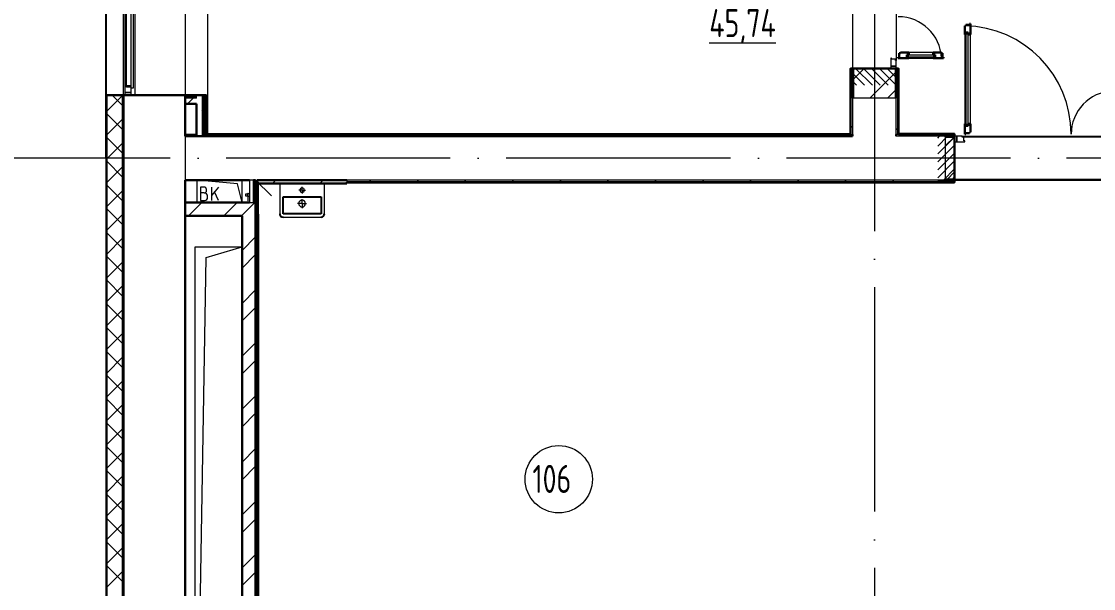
# Model space of a CAD drawing. Header units: millimetres. Extents: x -404508 to 361533, y -175093 to 31861.
# Drawn here: x -53473 to -43907, y -149518 to -144465 of the extents above; entities that cross this region are included whole.
import ezdxf

# ---------------------------------------------------------------- set-up
doc = ezdxf.new("R2010")
doc.units = ezdxf.units.MM
doc.linetypes.add('ADSK_Линия сетки', pattern=[25, 20, -2.5, 0, -2.5])
doc.linetypes.add('ADSK_Штриховая_ш2 п1_5', pattern=[4.5, 3, -1.5])
for name, color, linetype, lineweight in [('_ Окна', 7, 'Continuous', 9), ('Двери', 252, 'Continuous', 9), ('Марки помещений', 252, 'Continuous', 20), ('Оборудование', 8, 'Continuous', 18), ('Ограждение', 252, 'Continuous', 9), ('Окна', 252, 'Continuous', 9), ('Оси', 252, 'Continuous', 9), ('Перекрытие', 252, 'Continuous', 18), ('Стены внутренние', 7, 'Continuous', 18), ('Стены наружные', 7, 'Continuous', 18), ('Стены штриховка', 7, 'Continuous', 9)]:
    doc.layers.add(name, color=color, linetype=linetype, lineweight=lineweight)
doc.layers.add('Двери открывание', color=7, linetype='Continuous', lineweight=9, true_color=0xc0c0c0)
doc.layers.add('Узлы', color=7, linetype='Continuous')
doc.styles.add('GOST Common_3', font='', dxfattribs={"height": 3.5})
doc.styles.get('GOST Common_3').set_extended_font_data('GOST 2.304 type A')

# ---------------------------------------------------------------- blocks, each defined once
blk = doc.blocks.new('1 этаж')
at = {"layer": 'Двери', "lineweight": 18, "true_color": 0x636466}
h = blk.add_hatch(dxfattribs=at)
h.set_pattern_fill('FP_2', color=251, angle=-90, style=0, pattern_type=2)
h.set_pattern_definition([(315, (-59305.8, -12318.73), (35.3553, 35.3553), [])])
h.paths.add_polyline_path([(-59500.8, -13343.7), (-59110.8, -13343.7), (-59110.8, -13193.7), (-59500.8, -13193.7), (-59500.8, -13204.2)])
h.paths.add_polyline_path([(-59500.8, -11543.7), (-59500.8, -11693.7), (-59110.8, -11693.7), (-59110.8, -11543.7)])
h = blk.add_hatch(dxfattribs=at)
h.set_pattern_fill('FP_2', color=251, style=0, pattern_type=2)
h.set_pattern_definition([(45, (-57965.8, -13993.73), (-35.3553, 35.3553), [])])
h.paths.add_polyline_path([(-56940.8, -14188.7), (-56940.8, -13798.7), (-57090.8, -13798.7), (-57090.8, -14188.7), (-57080.3, -14188.7)])
h.paths.add_polyline_path([(-58740.8, -14188.7), (-58590.8, -14188.7), (-58590.8, -13798.7), (-58740.8, -13798.7)])
at = {"layer": 'Ограждение', "true_color": 0x636466}
h = blk.add_hatch(dxfattribs=at)
h.set_pattern_fill('FP_25', color=251, style=0, pattern_type=2)
h.set_pattern_definition([(0, (-32119.8, 96), (0, 600), []), (90, (-32119.8, 96), (-600, 4e-14), [])])
h.paths.add_polyline_path([(-59090.8, -13778.7), (-59085.8, -13773.7), (-59085.8, -13193.7), (-59090.8, -13193.7), (-59090.8, -13777.1)])
at = {"color": 251, "lineweight": 18, "true_color": 0x636466}
for p, q in [((-64988.1, -14222.1), (-65347.8, -14188.7)), ((-65347.8, -14388.7), (-65347.8, -14188.7)), ((-65288.8, -14251), (-65318.8, -14251)), ((-65318.8, -14251), (-65318.8, -14371)), ((-65158.8, -14251), (-65218.8, -14322.5)), ((-65218.8, -14371), (-65218.8, -14251)), ((-64947.8, -14388.7), (-64988.1, -14222.1)), ((-65285.4, -14304.3), (-65318.8, -14304.3)), ((-65265.4, -14284.3), (-65265.4, -14274.3)), ((-65255.4, -14344.3), (-65255.4, -14334.3)), ((-65158.8, -14371), (-65194.7, -14293.9)), ((-65318.8, -14371), (-65282.1, -14371)), ((-65365.8, -20143.7), (-65365.8, -14783.7)), ((-65365.8, -14783.7), (-64947.8, -14783.7)), ((-65267.5, -14878.6), (-64947.8, -14783.7)), ((-65360.9, -20143.7), (-65267.5, -14878.6))]:
    blk.add_line(p, q, dxfattribs=at)
for centre, radius, start, end in [((-65288.8, -14274.3), 23.3, 0, 90), ((-65285.4, -14284.3), 20, 270, 0), ((-65285.4, -14334.3), 30, 0, 90), ((-65282.1, -14344.3), 26.7, 270, 0)]:
    blk.add_arc(centre, radius, start, end, dxfattribs=at)
at = {"layer": '_ Окна', "color": 251, "lineweight": 18, "true_color": 0x636466}
for p, q in [((-65978.8, -13344.7), (-65995.8, -13349.3)), ((-65995.8, -13349.3), (-65995.8, -13408.7)), ((-65978.8, -13362.7), (-65978.8, -13350.7)), ((-65937.8, -13362.7), (-65978.8, -13362.7)), ((-65937.8, -13408.7), (-65937.8, -13370.7)), ((-65995.8, -13408.7), (-65937.8, -13408.7))]:
    blk.add_line(p, q, dxfattribs=at)
at = {"layer": '_ Окна', "color": 251, "true_color": 0x636466}
for p, q in [((-65937.8, -13408.7), (-65995.8, -13408.7)), ((-65995.8, -13408.7), (-65995.8, -13433.7)), ((-65937.8, -13433.7), (-65937.8, -13408.7))]:
    blk.add_line(p, q, dxfattribs=at)
at = {"layer": 'Двери', "color": 251, "lineweight": 30, "true_color": 0x636466}
for p, q in [((-58490.8, -12814.7), (-58498.8, -12814.7)), ((-58498.8, -12814.7), (-58498.8, -12890.7)), ((-58456.8, -12805.7), (-58490.8, -12805.7)), ((-58490.8, -12805.7), (-58490.8, -12814.7)), ((-58448.8, -12796.7), (-58456.8, -12796.7)), ((-58456.8, -12796.7), (-58456.8, -12805.7)), ((-58448.8, -12890.7), (-58448.8, -12796.7)), ((-58489.8, -12890.7), (-58498.8, -12890.7)), ((-58489.8, -12872.7), (-58489.8, -12890.7)), ((-58468.8, -12872.7), (-58489.8, -12872.7)), ((-58468.8, -12890.7), (-58468.8, -12872.7)), ((-58448.8, -12890.7), (-58468.8, -12890.7)), ((-59083.8, -13093.7), (-59092.8, -13093.7)), ((-59092.8, -13093.7), (-59092.8, -13101.7)), ((-59092.8, -13101.7), (-58998.8, -13101.7)), ((-59083.8, -13059.7), (-59083.8, -13093.7)), ((-59074.8, -13059.7), (-59083.8, -13059.7)), ((-58998.8, -13051.7), (-59074.8, -13051.7)), ((-59074.8, -13051.7), (-59074.8, -13059.7)), ((-58998.8, -13071.7), (-59016.8, -13071.7)), ((-59016.8, -13071.7), (-59016.8, -13092.7)), ((-59016.8, -13092.7), (-58998.8, -13092.7)), ((-58998.8, -13051.7), (-58998.8, -13071.7)), ((-58998.8, -13092.7), (-58998.8, -13101.7)), ((-58706.8, -13051.7), (-58782.8, -13051.7)), ((-58782.8, -13051.7), (-58782.8, -13071.7)), ((-58782.8, -13071.7), (-58764.8, -13071.7)), ((-58782.8, -13092.7), (-58782.8, -13101.7)), ((-58764.8, -13092.7), (-58782.8, -13092.7)), ((-58782.8, -13101.7), (-58688.8, -13101.7)), ((-58764.8, -13071.7), (-58764.8, -13092.7)), ((-58706.8, -13059.7), (-58706.8, -13051.7)), ((-58697.8, -13059.7), (-58706.8, -13059.7)), ((-58697.8, -13093.7), (-58697.8, -13059.7)), ((-58688.8, -13093.7), (-58697.8, -13093.7)), ((-58688.8, -13101.7), (-58688.8, -13093.7)), ((-58498.8, -13686.7), (-58498.8, -13780.7)), ((-58489.8, -13686.7), (-58498.8, -13686.7)), ((-58490.8, -13780.7), (-58490.8, -13771.7)), ((-58490.8, -13771.7), (-58456.8, -13771.7)), ((-58489.8, -13704.7), (-58489.8, -13686.7)), ((-58468.8, -13704.7), (-58489.8, -13704.7)), ((-58468.8, -13686.7), (-58468.8, -13704.7)), ((-58448.8, -13686.7), (-58468.8, -13686.7)), ((-58456.8, -13771.7), (-58456.8, -13762.7)), ((-58456.8, -13762.7), (-58448.8, -13762.7)), ((-58448.8, -13762.7), (-58448.8, -13686.7)), ((-58498.8, -13780.7), (-58490.8, -13780.7))]:
    blk.add_line(p, q, dxfattribs=at)
at = {"layer": 'Двери', "color": 251, "true_color": 0x636466}
for p, q in [((-58498.8, -12890.7), (-58498.8, -13686.7)), ((-58489.8, -12872.7), (-58489.8, -13704.7)), ((-58468.8, -12872.7), (-58489.8, -12872.7)), ((-58468.8, -13704.7), (-58468.8, -12872.7)), ((-58448.8, -13686.7), (-58448.8, -12890.7)), ((-59152.8, -13101.7), (-59160.8, -13101.7)), ((-59160.8, -13101.7), (-59160.8, -13173.7)), ((-59152.8, -13110.7), (-59152.8, -13101.7)), ((-59016.8, -13071.7), (-58764.8, -13071.7)), ((-59016.8, -13092.7), (-59016.8, -13071.7)), ((-58764.8, -13092.7), (-59016.8, -13092.7)), ((-58782.8, -13051.7), (-58998.8, -13051.7)), ((-58998.8, -13101.7), (-58782.8, -13101.7)), ((-58764.8, -13071.7), (-58764.8, -13092.7)), ((-59110.8, -13173.7), (-59160.8, -13173.7)), ((-59160.8, -13173.7), (-59160.8, -13193.7)), ((-59160.8, -13173.7), (-59110.8, -13173.7)), ((-59160.8, -13193.7), (-59110.8, -13193.7)), ((-59118.8, -13110.7), (-59152.8, -13110.7)), ((-59118.8, -13124.7), (-59118.8, -13110.7)), ((-59110.8, -13124.7), (-59118.8, -13124.7)), ((-59110.8, -13173.7), (-59110.8, -13124.7)), ((-59110.8, -13193.7), (-59110.8, -13173.7)), ((-58489.8, -13704.7), (-58468.8, -13704.7)), ((-58590.8, -13798.7), (-58590.8, -13848.7)), ((-58570.8, -13798.7), (-58590.8, -13798.7)), ((-58590.8, -13848.7), (-58570.8, -13848.7)), ((-58570.8, -13848.7), (-58570.8, -13798.7)), ((-58521.8, -13798.7), (-58570.8, -13798.7)), ((-58570.8, -13798.7), (-58570.8, -13848.7)), ((-58570.8, -13848.7), (-58498.8, -13848.7)), ((-58521.8, -13806.7), (-58521.8, -13798.7)), ((-58507.8, -13806.7), (-58521.8, -13806.7)), ((-58507.8, -13840.7), (-58507.8, -13806.7)), ((-58498.8, -13840.7), (-58507.8, -13840.7)), ((-58498.8, -13848.7), (-58498.8, -13840.7))]:
    blk.add_line(p, q, dxfattribs=at)
at = {"layer": 'Двери', "color": 251, "linetype": 'ADSK_Штриховая_ш2 п1_5', "true_color": 0x636466}
for p, q in [((-59110.8, -13193.7), (-59500.8, -13193.7)), ((-59500.8, -13193.7), (-59500.8, -13343.7)), ((-59110.8, -13343.7), (-59110.8, -13193.7)), ((-58590.8, -13798.7), (-58740.8, -13798.7)), ((-58590.8, -14188.7), (-58590.8, -13798.7)), ((-58740.8, -14188.7), (-58590.8, -14188.7))]:
    blk.add_line(p, q, dxfattribs=at)
at = {"layer": 'Двери открывание', "color": 251, "true_color": 0x636466}
for centre, radius, start, end in [((-59092.8, -13119.7), 386, 2.67279, 90), ((-58516.8, -13780.7), 966, 0, 88.93231), ((-57164.8, -13780.7), 386, 92.67279, 180)]:
    blk.add_arc(centre, radius, start, end, dxfattribs=at)
at = {"layer": 'Марки помещений', "color": 251, "true_color": 0x636466}
blk.add_circle((-62122.5, -16855.2), 300, dxfattribs=at)
at = {"layer": 'Оборудование', "color": 251, "true_color": 0x636466}
for p, q in [((-64846.4, -14188.7), (-64882.8, -14188.7)), ((-64882.8, -14188.7), (-64882.8, -14388.7)), ((-64845.5, -14387.8), (-64845.5, -14189.6)), ((-64835.8, -14195.7), (-64845.5, -14195.7)), ((-64835.8, -14216.7), (-64834.4, -14216.7)), ((-64834.3, -14216.7), (-64835.8, -14216.7)), ((-64834.8, -14380.8), (-64834.8, -14196.7)), ((-64827.8, -14207.7), (-64833.3, -14207.7)), ((-64827.8, -14188.7), (-64686.4, -14330.2)), ((-64827.8, -14369.7), (-64827.8, -14207.7)), ((-64900.7, -14316.1), (-64918.1, -14316.1)), ((-64918.1, -14316.1), (-64918.1, -14328.4)), ((-64918.1, -14328.4), (-64900.7, -14328.4)), ((-64898.7, -14314.2), (-64900.7, -14316.1)), ((-64900.7, -14316.1), (-64900.7, -14328.4)), ((-64900.7, -14328.4), (-64898.7, -14330.3)), ((-64882.8, -14312.6), (-64898.7, -14312.6)), ((-64898.7, -14312.6), (-64898.7, -14331.9)), ((-64898.7, -14331.9), (-64882.8, -14331.9)), ((-64893.2, -14309.1), (-64898.2, -14309.1)), ((-64898.2, -14309.1), (-64898.2, -14317.4)), ((-64898.2, -14327.1), (-64898.2, -14372.9)), ((-64893.2, -14317.4), (-64893.2, -14309.1)), ((-64893.2, -14372.9), (-64893.2, -14327.1)), ((-64825.8, -14292.2), (-64827.8, -14292.2)), ((-64825.8, -14296.2), (-64825.8, -14292.2)), ((-64825.8, -14296.2), (-64825.8, -14356.7)), ((-64898.2, -14372.9), (-64893.2, -14372.9)), ((-64882.8, -14388.7), (-64846.4, -14388.7)), ((-64845.5, -14381.7), (-64835.8, -14381.7)), ((-64834.4, -14360.7), (-64835.8, -14360.7)), ((-64834.4, -14360.7), (-64835.8, -14360.7)), ((-64833.3, -14369.7), (-64827.8, -14369.7)), ((-64827.8, -14360.7), (-64825.8, -14360.7)), ((-64825.8, -14360.7), (-64825.8, -14356.7))]:
    blk.add_line(p, q, dxfattribs=at)
for points, knots in [([(-64845.5, -14189.6), (-64845.5, -14189.6), (-64845.5, -14189.4), (-64845.6, -14189.3), (-64845.7, -14189.1), (-64845.8, -14189), (-64846, -14188.8), (-64846.2, -14188.8), (-64846.3, -14188.7), (-64846.4, -14188.7)], [-1, -1, -1, -1, -0.833333, -0.75, -0.583333, -0.458333, -0.333333, -0.166667, 0, 0, 0, 0]), ([(-64834.8, -14196.7), (-64834.8, -14196.6), (-64834.8, -14196.5), (-64834.9, -14196.3), (-64834.9, -14196.2), (-64835, -14196.1), (-64835.1, -14196), (-64835.3, -14195.8), (-64835.5, -14195.8), (-64835.7, -14195.7), (-64835.8, -14195.7)], [-1, -1, -1, -1, -0.833333, -0.75, -0.666667, -0.583333, -0.458333, -0.333333, -0.166667, 0, 0, 0, 0]), ([(-64833.3, -14207.7), (-64833.4, -14207.7), (-64833.6, -14207.7), (-64833.9, -14207.6), (-64834, -14207.5), (-64834.2, -14207.4), (-64834.4, -14207.3), (-64834.5, -14207.1), (-64834.6, -14207), (-64834.7, -14206.8), (-64834.8, -14206.5), (-64834.8, -14206.3), (-64834.8, -14206.2)], [-1, -1, -1, -1, -0.833333, -0.75, -0.666667, -0.583333, -0.5, -0.416667, -0.333333, -0.25, -0.166667, 0, 0, 0, 0]), ([(-64846.4, -14388.7), (-64846.3, -14388.7), (-64846.2, -14388.7), (-64846, -14388.6), (-64845.8, -14388.5), (-64845.7, -14388.4), (-64845.6, -14388.2), (-64845.5, -14388), (-64845.5, -14387.9), (-64845.5, -14387.8)], [0, 0, 0, 0, 0.166667, 0.333333, 0.458333, 0.583333, 0.708333, 0.833333, 1, 1, 1, 1]), ([(-64835.8, -14381.7), (-64835.7, -14381.7), (-64835.5, -14381.7), (-64835.3, -14381.6), (-64835.1, -14381.5), (-64835, -14381.4), (-64834.9, -14381.3), (-64834.9, -14381.1), (-64834.8, -14381), (-64834.8, -14380.9), (-64834.8, -14380.8)], [0, 0, 0, 0, 0.166667, 0.333333, 0.458333, 0.583333, 0.666667, 0.75, 0.833333, 1, 1, 1, 1]), ([(-64834.8, -14371.3), (-64834.8, -14371.1), (-64834.8, -14370.9), (-64834.7, -14370.7), (-64834.6, -14370.5), (-64834.5, -14370.3), (-64834.4, -14370.2), (-64834.2, -14370), (-64834, -14369.9), (-64833.9, -14369.8), (-64833.6, -14369.8), (-64833.4, -14369.7), (-64833.3, -14369.7)], [0, 0, 0, 0, 0.166667, 0.25, 0.333333, 0.416667, 0.5, 0.583333, 0.666667, 0.75, 0.833333, 1, 1, 1, 1])]:
    blk.add_open_spline(points, degree=3, knots=knots, dxfattribs=at)
at = {"layer": 'Ограждение', "color": 251, "true_color": 0x636466}
for p, q in [((-65255.8, -6073.7), (-65255.8, -13778.7)), ((-65905.8, -11733.7), (-65905.8, -13433.7)), ((-65455.8, -11733.7), (-65455.8, -13433.7)), ((-65255.8, -11733.7), (-65255.8, -13433.7)), ((-59525.8, -13193.7), (-59520.8, -13193.7)), ((-59525.8, -13193.7), (-59525.8, -13773.7)), ((-59090.8, -13193.7), (-59085.8, -13193.7)), ((-59085.8, -13773.7), (-59085.8, -13193.7)), ((-65255.8, -13433.7), (-65270.8, -13433.7)), ((-65255.8, -13773.7), (-59525.8, -13773.7)), ((-59520.8, -13778.7), (-59525.8, -13773.7)), ((-59085.8, -13773.7), (-59090.8, -13778.7)), ((-58590.8, -13773.7), (-59085.8, -13773.7)), ((-58590.8, -13773.7), (-58590.8, -13778.7)), ((-65355.8, -13783.7), (-65455.8, -13783.7)), ((-64012.8, -14213.7), (-58590.8, -14213.7)), ((-58590.8, -14208.7), (-58590.8, -14213.7)), ((-64807.8, -14493.7), (-64802.8, -14493.7)), ((-64802.8, -14493.7), (-64802.8, -19958.7))]:
    blk.add_line(p, q, dxfattribs=at)
at = {"layer": 'Окна', "color": 251, "true_color": 0x636466}
for p, q in [((-65995.8, -11818.2), (-65995.8, -13349.3)), ((-65978.8, -13350.7), (-65978.8, -12618.7)), ((-65937.8, -13370.7), (-65937.8, -12598.7)), ((-65920.8, -12598.7), (-65920.8, -13370.7)), ((-65937.8, -13350.7), (-65978.8, -13350.7)), ((-65920.8, -13370.7), (-65937.8, -13370.7))]:
    blk.add_line(p, q, dxfattribs=at)
at = {"layer": 'Оси', "color": 251, "linetype": 'ADSK_Линия сетки', "ltscale": 100, "true_color": 0x636466}
for p, q in [((-65455.8, -2643.7), (-65455.8, -33769.9)), ((-59305.8, -2643.7), (-59305.8, -33769.9)), ((4411.5, -13993.7), (-72528.1, -13993.7))]:
    blk.add_line(p, q, dxfattribs=at)
at = {"layer": 'Перекрытие', "color": 251, "ltscale": 100, "true_color": 0x636466}
for p, q in [((-58521.8, -13798.7), (-57159.8, -13798.7)), ((-65347.8, -14388.7), (-65347.8, -14188.7)), ((-65365.8, -20143.7), (-65365.8, -14783.7)), ((-65365.8, -14783.7), (-64947.8, -14783.7))]:
    blk.add_line(p, q, dxfattribs=at)
at = {"layer": 'Стены внутренние', "color": 251, "true_color": 0x636466}
for p, q in [((-59500.8, -10668.7), (-59500.8, -13783.7)), ((-66157.8, -13433.7), (-66157.8, -11733.7)), ((-66005.8, -13433.7), (-66005.8, -11733.7)), ((-59110.8, -11762.7), (-59110.8, -13124.7)), ((-59115.8, -13458.7), (-59495.8, -13458.7)), ((-59110.8, -13783.7), (-59110.8, -13458.7)), ((-58670.8, -13798.7), (-59110.8, -13798.7)), ((-58670.8, -14183.7), (-58670.8, -13803.7)), ((-64827.8, -14188.7), (-64812.8, -14188.7)), ((-58590.8, -14188.7), (-57020.8, -14188.7))]:
    blk.add_line(p, q, dxfattribs=at)
at = {"layer": 'Стены внутренние', "color": 251, "lineweight": 30, "true_color": 0x636466}
for p, q in [((-66157.8, -13433.7), (-66157.8, -20845.7)), ((-66015.8, -13433.7), (-66157.8, -13433.7)), ((-65455.8, -13433.7), (-66005.8, -13433.7)), ((-66005.8, -13433.7), (-66005.8, -20693.7)), ((-59495.8, -13458.7), (-59500.8, -13458.7)), ((-59110.8, -13458.7), (-59115.8, -13458.7)), ((-65455.8, -13798.7), (-65455.8, -13508.7)), ((-65355.8, -13798.7), (-65455.8, -13798.7)), ((-59500.8, -13783.7), (-59500.8, -13798.7)), ((-59110.8, -13798.7), (-59110.8, -13783.7)), ((-58670.8, -13803.7), (-58670.8, -13798.7)), ((-65455.8, -14388.7), (-65455.8, -14188.7)), ((-65455.8, -14188.7), (-64882.8, -14188.7)), ((-64846.2, -14188.7), (-64827.8, -14188.7)), ((-64812.8, -14188.7), (-64012.8, -14188.7)), ((-58670.8, -14188.7), (-58670.8, -14183.7)), ((-65455.8, -20143.7), (-65455.8, -14508.7))]:
    blk.add_line(p, q, dxfattribs=at)
at = {"layer": 'Стены внутренние', "color": 251, "linetype": 'Continuous', "lineweight": 9, "true_color": 0x636466}
for p, q in [((-66155.8, -13575.3), (-66015.8, -13435.3)), ((-66125.2, -13435.7), (-66125.6, -13435.2)), ((-66015.8, -13525.6), (-66105.7, -13435.7)), ((-66155.8, -13518.4), (-66155.8, -13518.4)), ((-66015.8, -13737.7), (-66155.8, -13597.7)), ((-66155.8, -13787.4), (-66015.8, -13647.4)), ((-66015.8, -13949.9), (-66155.8, -13809.9)), ((-66155.8, -13823.2), (-66155.8, -13823.2)), ((-66155.8, -13999.6), (-66015.8, -13859.6)), ((-66015.8, -14162), (-66155.8, -14022)), ((-66155.8, -14211.7), (-66015.8, -14071.7)), ((-66155.9, -14195.3), (-66157.8, -14192.1)), ((-66015.8, -14374.1), (-66155.8, -14234.1)), ((-66155.8, -14423.8), (-66015.8, -14283.8)), ((-66155.8, -14398.8), (-66157.8, -14395.3)), ((-66155.8, -14432.8), (-66155.8, -14432.8)), ((-66015.8, -14586.3), (-66155.8, -14446.3)), ((-66155.8, -14636), (-66015.8, -14496)), ((-66155.8, -14636), (-66155.8, -14636)), ((-66015.8, -14798.4), (-66155.8, -14658.4)), ((-66155.8, -14848.1), (-66015.8, -14708.1)), ((-66155.8, -14859.6), (-66157.8, -14863.1)), ((-66015.8, -15010.5), (-66155.8, -14870.5)), ((-66155.8, -15060.2), (-66015.8, -14920.2)), ((-66155.8, -14940.8), (-66155.8, -14940.8)), ((-66015.8, -15222.7), (-66155.8, -15082.7)), ((-66155.8, -15272.4), (-66015.8, -15132.4)), ((-66015.8, -15434.8), (-66155.8, -15294.8)), ((-66155.8, -15484.5), (-66015.8, -15344.5)), ((-66015.8, -15646.9), (-66155.8, -15506.9)), ((-66155.8, -15550.4), (-66155.8, -15550.4)), ((-66155.8, -15696.6), (-66015.8, -15556.6)), ((-66015.8, -15859.1), (-66155.8, -15719.1)), ((-66155.8, -15753.6), (-66155.8, -15753.6)), ((-66155.8, -15908.8), (-66015.8, -15768.8)), ((-66015.8, -16071.2), (-66155.8, -15931.2)), ((-66155.8, -16120.9), (-66015.8, -15980.9)), ((-66155.8, -16058.4), (-66155.8, -16058.4)), ((-66015.8, -16283.3), (-66155.8, -16143.3)), ((-66155.8, -16333), (-66015.8, -16193)), ((-66155.8, -16282), (-66157.8, -16285.5)), ((-66015.8, -16495.4), (-66155.8, -16355.4)), ((-66155.8, -16545.2), (-66015.8, -16405.2)), ((-66155.8, -16634), (-66157.8, -16630.5)), ((-66015.8, -16707.6), (-66155.8, -16567.6)), ((-66155.8, -16757.3), (-66015.8, -16617.3)), ((-66155.8, -16668), (-66155.8, -16668)), ((-66015.8, -16919.7), (-66155.8, -16779.7)), ((-66155.8, -16969.4), (-66015.8, -16829.4)), ((-66155.8, -16871.2), (-66155.8, -16871.2)), ((-66015.8, -17131.8), (-66155.8, -16991.8)), ((-66155.8, -17181.5), (-66015.8, -17041.5)), ((-66155.8, -17176), (-66155.8, -17176)), ((-66015.8, -17344), (-66155.8, -17204)), ((-66155.8, -17393.7), (-66015.8, -17253.7)), ((-66015.8, -17556.1), (-66155.8, -17416.1)), ((-66155.8, -17605.8), (-66015.8, -17465.8)), ((-66015.8, -17768.2), (-66155.8, -17628.2)), ((-66155.8, -17817.9), (-66015.8, -17677.9)), ((-66155.8, -17785.6), (-66155.8, -17785.6))]:
    blk.add_line(p, q, dxfattribs=at)
at = {"layer": 'Стены наружные', "color": 251, "true_color": 0x636466}
for p, q in [((-66162.8, -13983.7), (-66162.8, -11183.7)), ((-66162.8, -13433.7), (-66157.8, -13433.7)), ((-65455.8, -13791.2), (-65440.8, -13791.2)), ((-65440.8, -13783.7), (-65440.8, -13791.2)), ((-58521.8, -13803.7), (-57270.8, -13803.7)), ((-66157.8, -13983.7), (-66162.8, -13983.7)), ((-64947.8, -14388.7), (-64947.8, -14188.7)), ((-58670.8, -14188.7), (-64012.8, -14188.7)), ((-57270.8, -14183.7), (-58590.8, -14183.7))]:
    blk.add_line(p, q, dxfattribs=at)
at = {"layer": 'Стены наружные', "color": 251, "lineweight": 30, "true_color": 0x636466}
for p, q in [((-59500.8, -13193.7), (-59520.8, -13193.7)), ((-59520.8, -13193.7), (-59520.8, -13778.7)), ((-59500.8, -13458.7), (-59500.8, -13193.7)), ((-59115.8, -13193.7), (-59495.8, -13193.7)), ((-59495.8, -13193.7), (-59495.8, -13458.7)), ((-59115.8, -13458.7), (-59115.8, -13193.7)), ((-59090.8, -13193.7), (-59110.8, -13193.7)), ((-59110.8, -13193.7), (-59110.8, -13458.7)), ((-59090.8, -13778.7), (-59090.8, -13193.7)), ((-66005.8, -13433.7), (-66015.8, -13433.7)), ((-65270.8, -13433.7), (-65455.8, -13433.7)), ((-65455.8, -13433.7), (-65455.8, -13508.7)), ((-65270.8, -13778.7), (-65270.8, -13433.7)), ((-65455.8, -13508.7), (-65355.8, -13508.7)), ((-65355.8, -13508.7), (-65355.8, -13798.7)), ((-65355.8, -13798.7), (-59500.8, -13798.7)), ((-65275.8, -13783.7), (-65275.8, -13778.7)), ((-59515.8, -13783.7), (-65275.8, -13783.7)), ((-59520.8, -13778.7), (-65270.8, -13778.7)), ((-59515.8, -13778.7), (-59515.8, -13783.7)), ((-59095.8, -13783.7), (-59095.8, -13778.7)), ((-58590.8, -13778.7), (-59090.8, -13778.7)), ((-58670.8, -13798.7), (-58590.8, -13798.7)), ((-58590.8, -13803.7), (-58670.8, -13803.7)), ((-58590.8, -13798.7), (-58590.8, -13778.7)), ((-58590.8, -14183.7), (-58590.8, -13803.7)), ((-64827.8, -14188.7), (-64827.8, -14207.7)), ((-64807.8, -14203.7), (-64812.8, -14203.7)), ((-64812.8, -14203.7), (-64812.8, -19963.7)), ((-64812.8, -14218.7), (-64012.8, -14218.7)), ((-64807.8, -19958.7), (-64807.8, -14203.7)), ((-64012.8, -14208.7), (-58590.8, -14208.7)), ((-64012.8, -14218.7), (-64012.8, -14208.7)), ((-58670.8, -14183.7), (-58590.8, -14183.7)), ((-58590.8, -14188.7), (-58670.8, -14188.7)), ((-58590.8, -14208.7), (-58590.8, -14188.7)), ((-64882.8, -14388.7), (-65455.8, -14388.7)), ((-65455.8, -14388.7), (-65455.8, -14508.7)), ((-64827.8, -14388.7), (-64846.2, -14388.7)), ((-64827.8, -14369.7), (-64827.8, -19968.7)), ((-65455.8, -14508.7), (-64947.8, -14508.7)), ((-64947.8, -14508.7), (-64947.8, -20143.7))]:
    blk.add_line(p, q, dxfattribs=at)
at = {"layer": 'Стены наружные', "color": 251, "linetype": 'Continuous', "lineweight": 9, "true_color": 0x636466}
for p, q in [((-59495.8, -13293.2), (-59396.3, -13193.7)), ((-59520.8, -13233.6), (-59515.8, -13228.6)), ((-59515.8, -13299.3), (-59500.8, -13284.3)), ((-59347, -13458.7), (-59115.8, -13227.5)), ((-59095.8, -13232.8), (-59090.8, -13227.8)), ((-59520.8, -13304.3), (-59515.8, -13299.3)), ((-59520.8, -13375), (-59515.8, -13370)), ((-59189.8, -13458.7), (-59115.8, -13384.7)), ((-59110.8, -13318.5), (-59095.8, -13303.5)), ((-59095.8, -13303.5), (-59090.8, -13298.5)), ((-59095.8, -13374.2), (-59090.8, -13369.2)), ((-65436, -13508.7), (-65386, -13458.7)), ((-65402.8, -13458.7), (-65390.3, -13446.2)), ((-65390.3, -13446.2), (-65377.8, -13433.7)), ((-65275.8, -13473.1), (-65270.8, -13468.1)), ((-59520.8, -13445.7), (-59515.8, -13440.7)), ((-59095.8, -13444.9), (-59090.8, -13439.9)), ((-66005.8, -13504), (-66015.8, -13504)), ((-65305.8, -13573.8), (-65293.3, -13561.3)), ((-65293.3, -13561.3), (-65280.8, -13548.8)), ((-65280.8, -13548.8), (-65275.8, -13543.8)), ((-65275.8, -13543.8), (-65270.8, -13538.8)), ((-59520.8, -13516.4), (-59515.8, -13511.4)), ((-59520.8, -13587.1), (-59515.8, -13582.1)), ((-59095.8, -13515.7), (-59090.8, -13510.7)), ((-59095.8, -13586.4), (-59090.8, -13581.4)), ((-66005.8, -13604), (-66015.8, -13604)), ((-65275.8, -13614.5), (-65270.8, -13609.5)), ((-59520.8, -13657.8), (-59515.8, -13652.8)), ((-59095.8, -13657.1), (-59090.8, -13652.1)), ((-66005.8, -13704), (-66015.8, -13704)), ((-65305.8, -13786), (-65293.3, -13773.5)), ((-65293.3, -13773.5), (-65280.8, -13761)), ((-65275.8, -13685.3), (-65270.8, -13680.3)), ((-65275.8, -13756), (-65270.8, -13751)), ((-59520.8, -13728.5), (-59515.8, -13723.5)), ((-59515.8, -13723.5), (-59500.8, -13708.5)), ((-59110.8, -13742.8), (-59095.8, -13727.8)), ((-59095.8, -13727.8), (-59090.8, -13722.8)), ((-66005.8, -13804), (-66015.8, -13804)), ((-65232.9, -13783.7), (-65227.9, -13778.7)), ((-65162.1, -13783.7), (-65157.1, -13778.7)), ((-65119.8, -13798.7), (-65119.8, -13783.7)), ((-65091.4, -13783.7), (-65086.4, -13778.7)), ((-65020.7, -13783.7), (-65015.7, -13778.7)), ((-64950, -13783.7), (-64945, -13778.7)), ((-64879.3, -13783.7), (-64874.3, -13778.7)), ((-64808.6, -13783.7), (-64803.6, -13778.7)), ((-64737.9, -13783.7), (-64732.9, -13778.7)), ((-64667.2, -13783.7), (-64662.2, -13778.7)), ((-64596.5, -13783.7), (-64591.5, -13778.7)), ((-64525.8, -13783.7), (-64520.8, -13778.7)), ((-64519.8, -13798.7), (-64519.8, -13783.7)), ((-64455, -13783.7), (-64450, -13778.7)), ((-64384.3, -13783.7), (-64379.3, -13778.7)), ((-64313.6, -13783.7), (-64308.6, -13778.7)), ((-64242.9, -13783.7), (-64237.9, -13778.7)), ((-64172.2, -13783.7), (-64167.2, -13778.7)), ((-64101.5, -13783.7), (-64096.5, -13778.7)), ((-64030.8, -13783.7), (-64025.8, -13778.7)), ((-63960.1, -13783.7), (-63955.1, -13778.7)), ((-63919.8, -13798.7), (-63919.8, -13783.7)), ((-63889.4, -13783.7), (-63884.4, -13778.7)), ((-63818.6, -13783.7), (-63813.6, -13778.7)), ((-63747.9, -13783.7), (-63742.9, -13778.7)), ((-63677.2, -13783.7), (-63672.2, -13778.7)), ((-63606.5, -13783.7), (-63601.5, -13778.7)), ((-63535.8, -13783.7), (-63530.8, -13778.7)), ((-63465.1, -13783.7), (-63460.1, -13778.7)), ((-63394.4, -13783.7), (-63389.4, -13778.7)), ((-63323.7, -13783.7), (-63318.7, -13778.7)), ((-63319.8, -13798.7), (-63319.8, -13783.7)), ((-63253, -13783.7), (-63248, -13778.7)), ((-63182.3, -13783.7), (-63177.3, -13778.7)), ((-63111.5, -13783.7), (-63106.5, -13778.7)), ((-63040.8, -13783.7), (-63035.8, -13778.7)), ((-62970.1, -13783.7), (-62965.1, -13778.7)), ((-62899.4, -13783.7), (-62894.4, -13778.7)), ((-62828.7, -13783.7), (-62823.7, -13778.7)), ((-62758, -13783.7), (-62753, -13778.7)), ((-62719.8, -13798.7), (-62719.8, -13783.7)), ((-62687.3, -13783.7), (-62682.3, -13778.7)), ((-62616.6, -13783.7), (-62611.6, -13778.7)), ((-62545.9, -13783.7), (-62540.9, -13778.7)), ((-62475.1, -13783.7), (-62470.1, -13778.7)), ((-62404.4, -13783.7), (-62399.4, -13778.7)), ((-62333.7, -13783.7), (-62328.7, -13778.7)), ((-62263, -13783.7), (-62258, -13778.7)), ((-62192.3, -13783.7), (-62187.3, -13778.7)), ((-62121.6, -13783.7), (-62116.6, -13778.7)), ((-62119.8, -13798.7), (-62119.8, -13783.7)), ((-62050.9, -13783.7), (-62045.9, -13778.7)), ((-61980.2, -13783.7), (-61975.2, -13778.7)), ((-61909.5, -13783.7), (-61904.5, -13778.7)), ((-61838.7, -13783.7), (-61833.7, -13778.7)), ((-61768, -13783.7), (-61763, -13778.7)), ((-61697.3, -13783.7), (-61692.3, -13778.7)), ((-61626.6, -13783.7), (-61621.6, -13778.7)), ((-61555.9, -13783.7), (-61550.9, -13778.7)), ((-61519.8, -13798.7), (-61519.8, -13783.7)), ((-61485.2, -13783.7), (-61480.2, -13778.7)), ((-61414.5, -13783.7), (-61409.5, -13778.7)), ((-61343.8, -13783.7), (-61338.8, -13778.7)), ((-61273.1, -13783.7), (-61268.1, -13778.7)), ((-61202.4, -13783.7), (-61197.4, -13778.7)), ((-61131.6, -13783.7), (-61126.6, -13778.7)), ((-61060.9, -13783.7), (-61055.9, -13778.7)), ((-60990.2, -13783.7), (-60985.2, -13778.7)), ((-60919.8, -13798.7), (-60919.8, -13783.7)), ((-60919.5, -13783.7), (-60914.5, -13778.7)), ((-60848.8, -13783.7), (-60843.8, -13778.7)), ((-60778.1, -13783.7), (-60773.1, -13778.7)), ((-60707.4, -13783.7), (-60702.4, -13778.7)), ((-60636.7, -13783.7), (-60631.7, -13778.7)), ((-60566, -13783.7), (-60561, -13778.7)), ((-60495.2, -13783.7), (-60490.2, -13778.7)), ((-60424.5, -13783.7), (-60419.5, -13778.7)), ((-60353.8, -13783.7), (-60348.8, -13778.7)), ((-60319.8, -13798.7), (-60319.8, -13783.7)), ((-60283.1, -13783.7), (-60278.1, -13778.7)), ((-60212.4, -13783.7), (-60207.4, -13778.7)), ((-60141.7, -13783.7), (-60136.7, -13778.7)), ((-60071, -13783.7), (-60066, -13778.7)), ((-60000.3, -13783.7), (-59995.3, -13778.7)), ((-59929.6, -13783.7), (-59924.6, -13778.7)), ((-59858.8, -13783.7), (-59853.8, -13778.7)), ((-59788.1, -13783.7), (-59783.1, -13778.7)), ((-59719.8, -13798.7), (-59719.8, -13783.7)), ((-59717.4, -13783.7), (-59712.4, -13778.7)), ((-59646.7, -13783.7), (-59641.7, -13778.7)), ((-59576, -13783.7), (-59571, -13778.7)), ((-59081, -13783.7), (-59076, -13778.7)), ((-59010.3, -13783.7), (-59005.3, -13778.7)), ((-58939.6, -13783.7), (-58934.6, -13778.7)), ((-58868.9, -13783.7), (-58863.9, -13778.7)), ((-58798.2, -13783.7), (-58793.2, -13778.7)), ((-58727.5, -13783.7), (-58722.5, -13778.7)), ((-58670.8, -13882.6), (-58591.9, -13803.7)), ((-58656.8, -13783.7), (-58651.8, -13778.7)), ((-66005.8, -13904), (-66015.8, -13904)), ((-66005.8, -14004), (-66015.8, -14004)), ((-66005.8, -14104), (-66015.8, -14104)), ((-58657.6, -14183.7), (-58590.8, -14116.9)), ((-66005.8, -14204), (-66015.8, -14204)), ((-64812.8, -14212.2), (-64807.8, -14207.2)), ((-64677.9, -14218.7), (-64647.9, -14188.7)), ((-64253.6, -14218.7), (-64223.6, -14188.7)), ((-63960.8, -14208.7), (-63955.8, -14203.7)), ((-63890.1, -14208.7), (-63885.1, -14203.7)), ((-63819.4, -14208.7), (-63814.4, -14203.7)), ((-63814.4, -14203.7), (-63799.4, -14188.7)), ((-63748.7, -14208.7), (-63743.7, -14203.7)), ((-63678, -14208.7), (-63673, -14203.7)), ((-63607.3, -14208.7), (-63602.3, -14203.7)), ((-63536.5, -14208.7), (-63531.5, -14203.7)), ((-63465.8, -14208.7), (-63460.8, -14203.7)), ((-63395.1, -14208.7), (-63390.1, -14203.7)), ((-63390.1, -14203.7), (-63375.1, -14188.7)), ((-63324.4, -14208.7), (-63319.4, -14203.7)), ((-63253.7, -14208.7), (-63248.7, -14203.7)), ((-63183, -14208.7), (-63178, -14203.7)), ((-63112.3, -14208.7), (-63107.3, -14203.7)), ((-63041.6, -14208.7), (-63036.6, -14203.7)), ((-62970.9, -14208.7), (-62965.9, -14203.7)), ((-62965.9, -14203.7), (-62950.9, -14188.7)), ((-62900.1, -14208.7), (-62895.1, -14203.7)), ((-62829.4, -14208.7), (-62824.4, -14203.7)), ((-62758.7, -14208.7), (-62753.7, -14203.7)), ((-62688, -14208.7), (-62683, -14203.7)), ((-62617.3, -14208.7), (-62612.3, -14203.7)), ((-62546.6, -14208.7), (-62541.6, -14203.7)), ((-62541.6, -14203.7), (-62526.6, -14188.7)), ((-62475.9, -14208.7), (-62470.9, -14203.7)), ((-62405.2, -14208.7), (-62400.2, -14203.7)), ((-62334.5, -14208.7), (-62329.5, -14203.7)), ((-62263.7, -14208.7), (-62258.7, -14203.7)), ((-62193, -14208.7), (-62188, -14203.7)), ((-62122.3, -14208.7), (-62117.3, -14203.7)), ((-62117.3, -14203.7), (-62102.3, -14188.7)), ((-62051.6, -14208.7), (-62046.6, -14203.7)), ((-61980.9, -14208.7), (-61975.9, -14203.7)), ((-61910.2, -14208.7), (-61905.2, -14203.7)), ((-61839.5, -14208.7), (-61834.5, -14203.7)), ((-61768.8, -14208.7), (-61763.8, -14203.7)), ((-61698.1, -14208.7), (-61693.1, -14203.7)), ((-61693.1, -14203.7), (-61678.1, -14188.7)), ((-61627.4, -14208.7), (-61622.4, -14203.7)), ((-61556.6, -14208.7), (-61551.6, -14203.7)), ((-61485.9, -14208.7), (-61480.9, -14203.7)), ((-61415.2, -14208.7), (-61410.2, -14203.7)), ((-61344.5, -14208.7), (-61339.5, -14203.7)), ((-61273.8, -14208.7), (-61268.8, -14203.7)), ((-61268.8, -14203.7), (-61253.8, -14188.7)), ((-61203.1, -14208.7), (-61198.1, -14203.7)), ((-61132.4, -14208.7), (-61127.4, -14203.7)), ((-61061.7, -14208.7), (-61056.7, -14203.7)), ((-60991, -14208.7), (-60986, -14203.7)), ((-60920.2, -14208.7), (-60915.2, -14203.7)), ((-60849.5, -14208.7), (-60844.5, -14203.7)), ((-60844.5, -14203.7), (-60829.5, -14188.7)), ((-60778.8, -14208.7), (-60773.8, -14203.7)), ((-60708.1, -14208.7), (-60703.1, -14203.7)), ((-60637.4, -14208.7), (-60632.4, -14203.7)), ((-60566.7, -14208.7), (-60561.7, -14203.7)), ((-60496, -14208.7), (-60491, -14203.7)), ((-60425.3, -14208.7), (-60420.3, -14203.7)), ((-60420.3, -14203.7), (-60405.3, -14188.7)), ((-60354.6, -14208.7), (-60349.6, -14203.7)), ((-60283.8, -14208.7), (-60278.8, -14203.7)), ((-60213.1, -14208.7), (-60208.1, -14203.7)), ((-60142.4, -14208.7), (-60137.4, -14203.7)), ((-60071.7, -14208.7), (-60066.7, -14203.7)), ((-60001, -14208.7), (-59996, -14203.7)), ((-59996, -14203.7), (-59981, -14188.7)), ((-59930.3, -14208.7), (-59925.3, -14203.7)), ((-59859.6, -14208.7), (-59854.6, -14203.7)), ((-59788.9, -14208.7), (-59783.9, -14203.7)), ((-59718.2, -14208.7), (-59713.2, -14203.7)), ((-59647.5, -14208.7), (-59642.5, -14203.7)), ((-59576.7, -14208.7), (-59571.7, -14203.7)), ((-59571.7, -14203.7), (-59556.7, -14188.7)), ((-59506, -14208.7), (-59501, -14203.7)), ((-59435.3, -14208.7), (-59430.3, -14203.7)), ((-59364.6, -14208.7), (-59359.6, -14203.7)), ((-59293.9, -14208.7), (-59288.9, -14203.7)), ((-59223.2, -14208.7), (-59218.2, -14203.7)), ((-59152.5, -14208.7), (-59147.5, -14203.7)), ((-59147.5, -14203.7), (-59132.5, -14188.7)), ((-59081.8, -14208.7), (-59076.8, -14203.7)), ((-59011.1, -14208.7), (-59006.1, -14203.7)), ((-58940.3, -14208.7), (-58935.3, -14203.7)), ((-58869.6, -14208.7), (-58864.6, -14203.7)), ((-58798.9, -14208.7), (-58793.9, -14203.7)), ((-58728.2, -14208.7), (-58723.2, -14203.7)), ((-58723.2, -14203.7), (-58708.2, -14188.7)), ((-58657.5, -14208.7), (-58652.5, -14203.7)), ((-66005.8, -14304), (-66015.8, -14304)), ((-64812.8, -14282.9), (-64807.8, -14277.9)), ((-64812.8, -14353.6), (-64807.8, -14348.6)), ((-66005.8, -14404), (-66015.8, -14404)), ((-65425.9, -14508.7), (-65305.9, -14388.7)), ((-65111.6, -14508.7), (-64991.6, -14388.7)), ((-64947.8, -14502.1), (-64834.5, -14388.7)), ((-64827.8, -14368.6), (-64812.8, -14353.6)), ((-64812.8, -14424.3), (-64807.8, -14419.3)), ((-66005.8, -14504), (-66015.8, -14504)), ((-64954.5, -14508.7), (-64947.8, -14502.1)), ((-64812.8, -14495), (-64807.8, -14490)), ((-66005.8, -14604), (-66015.8, -14604)), ((-64812.8, -14565.8), (-64807.8, -14560.8)), ((-64812.8, -14636.5), (-64807.8, -14631.5)), ((-66005.8, -14704), (-66015.8, -14704)), ((-64947.8, -14816.4), (-64827.8, -14696.4)), ((-64812.8, -14707.2), (-64807.8, -14702.2)), ((-66005.8, -14804), (-66015.8, -14804)), ((-64827.8, -14792.9), (-64812.8, -14777.9)), ((-64812.8, -14777.9), (-64807.8, -14772.9)), ((-66005.8, -14904), (-66015.8, -14904)), ((-64947.8, -14973.5), (-64827.8, -14853.5)), ((-64812.8, -14848.6), (-64807.8, -14843.6)), ((-64812.8, -14919.3), (-64807.8, -14914.3)), ((-66005.8, -15004), (-66015.8, -15004)), ((-64812.8, -14990), (-64807.8, -14985)), ((-66005.8, -15104), (-66015.8, -15104)), ((-64812.8, -15060.7), (-64807.8, -15055.7)), ((-66005.8, -15204), (-66015.8, -15204)), ((-64947.8, -15287.8), (-64827.8, -15167.8)), ((-64827.8, -15217.2), (-64812.8, -15202.2)), ((-64812.8, -15131.4), (-64807.8, -15126.4)), ((-64812.8, -15202.2), (-64807.8, -15197.2)), ((-66005.8, -15304), (-66015.8, -15304)), ((-64812.8, -15272.9), (-64807.8, -15267.9)), ((-64947.8, -15445), (-64827.8, -15325)), ((-64812.8, -15343.6), (-64807.8, -15338.6)), ((-66005.8, -15404), (-66015.8, -15404)), ((-64812.8, -15414.3), (-64807.8, -15409.3)), ((-64812.8, -15485), (-64807.8, -15480)), ((-66005.8, -15504), (-66015.8, -15504)), ((-64812.8, -15555.7), (-64807.8, -15550.7)), ((-66005.8, -15604), (-66015.8, -15604)), ((-64947.8, -15759.3), (-64827.8, -15639.3)), ((-64827.8, -15641.4), (-64812.8, -15626.4)), ((-64812.8, -15626.4), (-64807.8, -15621.4)), ((-66005.8, -15704), (-66015.8, -15704)), ((-64812.8, -15697.1), (-64807.8, -15692.1)), ((-64812.8, -15767.8), (-64807.8, -15762.8)), ((-66005.8, -15804), (-66015.8, -15804)), ((-64947.8, -15916.4), (-64827.8, -15796.4)), ((-64812.8, -15838.5), (-64807.8, -15833.5)), ((-66005.8, -15904), (-66015.8, -15904)), ((-64812.8, -15909.3), (-64807.8, -15904.3)), ((-64812.8, -15980), (-64807.8, -15975)), ((-66005.8, -16004), (-66015.8, -16004)), ((-64827.8, -16065.7), (-64812.8, -16050.7)), ((-64812.8, -16050.7), (-64807.8, -16045.7)), ((-66005.8, -16104), (-66015.8, -16104)), ((-64947.8, -16230.8), (-64827.8, -16110.8)), ((-64812.8, -16121.4), (-64807.8, -16116.4)), ((-66005.8, -16204), (-66015.8, -16204)), ((-64812.8, -16192.1), (-64807.8, -16187.1)), ((-64812.8, -16262.8), (-64807.8, -16257.8)), ((-66005.8, -16304), (-66015.8, -16304)), ((-64947.8, -16387.9), (-64827.8, -16267.9)), ((-64812.8, -16333.5), (-64807.8, -16328.5)), ((-66005.8, -16404), (-66015.8, -16404)), ((-64812.8, -16404.2), (-64807.8, -16399.2)), ((-66005.8, -16504), (-66015.8, -16504)), ((-64827.8, -16489.9), (-64812.8, -16474.9)), ((-64812.8, -16474.9), (-64807.8, -16469.9)), ((-64812.8, -16545.7), (-64807.8, -16540.7)), ((-66005.8, -16604), (-66015.8, -16604)), ((-64947.8, -16702.2), (-64827.8, -16582.2)), ((-64812.8, -16616.4), (-64807.8, -16611.4)), ((-66005.8, -16704), (-66015.8, -16704)), ((-64947.8, -16859.4), (-64827.8, -16739.4)), ((-64812.8, -16687.1), (-64807.8, -16682.1)), ((-66005.8, -16804), (-66015.8, -16804)), ((-64812.8, -16757.8), (-64807.8, -16752.8)), ((-64812.8, -16828.5), (-64807.8, -16823.5)), ((-66005.8, -16904), (-66015.8, -16904)), ((-64827.8, -16914.2), (-64812.8, -16899.2)), ((-64812.8, -16899.2), (-64807.8, -16894.2)), ((-66005.8, -17004), (-66015.8, -17004)), ((-64812.8, -16969.9), (-64807.8, -16964.9)), ((-66005.8, -17104), (-66015.8, -17104)), ((-64947.8, -17173.7), (-64827.8, -17053.7)), ((-64812.8, -17040.6), (-64807.8, -17035.6)), ((-64812.8, -17111.3), (-64807.8, -17106.3)), ((-66005.8, -17204), (-66015.8, -17204)), ((-64947.8, -17330.8), (-64827.8, -17210.8)), ((-64812.8, -17182), (-64807.8, -17177)), ((-66005.8, -17304), (-66015.8, -17304)), ((-64812.8, -17252.8), (-64807.8, -17247.8)), ((-66005.8, -17404), (-66015.8, -17404)), ((-64827.8, -17338.5), (-64812.8, -17323.5)), ((-64812.8, -17323.5), (-64807.8, -17318.5)), ((-64812.8, -17394.2), (-64807.8, -17389.2)), ((-66005.8, -17504), (-66015.8, -17504)), ((-64812.8, -17464.9), (-64807.8, -17459.9)), ((-64947.8, -17645.1), (-64827.8, -17525.1)), ((-64812.8, -17535.6), (-64807.8, -17530.6)), ((-64812.8, -17606.3), (-64807.8, -17601.3)), ((-66005.8, -17604), (-66015.8, -17604)), ((-64947.8, -17802.3), (-64827.8, -17682.3)), ((-64812.8, -17677), (-64807.8, -17672)), ((-66005.8, -17704), (-66015.8, -17704)), ((-64827.8, -17762.7), (-64812.8, -17747.7)), ((-64812.8, -17747.7), (-64807.8, -17742.7)), ((-66005.8, -17804), (-66015.8, -17804)), ((-64812.8, -17818.4), (-64807.8, -17813.4))]:
    blk.add_line(p, q, dxfattribs=at)
at = {"layer": 'Стены штриховка', "color": 251, "true_color": 0x636466}
for p, q in [((-59515.8, -13193.7), (-59515.8, -13778.7)), ((-59095.8, -13778.7), (-59095.8, -13193.7)), ((-66155.8, -13435.7), (-66155.8, -20845.7)), ((-66081.8, -13435.7), (-66155.8, -13435.7)), ((-66081.8, -13435.7), (-66081.8, -13433.7)), ((-66015.8, -20693.7), (-66015.8, -13433.7)), ((-65355.8, -13446.2), (-65455.8, -13446.2)), ((-65355.8, -13458.7), (-65455.8, -13458.7)), ((-65355.8, -13458.7), (-65355.8, -13433.7)), ((-65305.8, -13433.7), (-65305.8, -13798.7)), ((-65293.3, -13433.7), (-65293.3, -13798.7)), ((-65280.8, -13433.7), (-65280.8, -13798.7)), ((-65275.8, -13778.7), (-65275.8, -13433.7)), ((-65275.8, -13783.7), (-65275.8, -13798.7)), ((-59515.8, -13783.7), (-59500.8, -13783.7)), ((-58590.8, -13783.7), (-59110.8, -13783.7)), ((-64812.8, -14188.7), (-64812.8, -14203.7)), ((-64012.8, -14188.7), (-64012.8, -14208.7)), ((-64012.8, -14203.7), (-58590.8, -14203.7))]:
    blk.add_line(p, q, dxfattribs=at)
at = {"layer": 'Узлы', "color": 251, "lineweight": 9, "true_color": 0x636466}
for p, q in [((-64612.8, -14218.7), (-64612.8, -14488.7)), ((-64412.8, -14278.7), (-64412.8, -14248.7)), ((-64212.8, -14488.7), (-64212.8, -14218.7)), ((-64412.8, -14278.7), (-64442.8, -14278.7)), ((-64412.8, -14278.7), (-64412.8, -14308.7)), ((-64412.8, -14278.7), (-64382.8, -14278.7)), ((-64412.8, -14398.7), (-64452.8, -14398.7)), ((-64412.8, -14398.7), (-64412.8, -14358.7)), ((-64412.8, -14398.7), (-64412.8, -14438.7)), ((-64412.8, -14398.7), (-64372.8, -14398.7)), ((-64582.8, -14518.7), (-64412.8, -14518.7)), ((-64412.8, -14518.7), (-64242.8, -14518.7))]:
    blk.add_line(p, q, dxfattribs=at)
at = {"layer": 'Узлы', "color": 251, "true_color": 0x636466}
for p, q in [((-64582.8, -14488.7), (-64582.8, -14337.8)), ((-64582.8, -14337.8), (-64242.8, -14337.8)), ((-64242.8, -14337.8), (-64242.8, -14488.7)), ((-64242.8, -14488.7), (-64582.8, -14488.7))]:
    blk.add_line(p, q, dxfattribs=at)
at = {"layer": 'Узлы', "color": 251, "lineweight": 9, "true_color": 0x636466}
for centre, radius, start, end in [((-64412.8, -14278.7), 20, 90, 180.01158), ((-64412.8, -14278.7), 20, 180, 270), ((-64412.8, -14278.7), 20, 0, 90), ((-64412.8, -14278.7), 20, 270, 0), ((-64412.8, -14398.7), 30, 90, 180.00772), ((-64412.8, -14398.7), 30, 180, 270), ((-64412.8, -14398.7), 30, 0, 90), ((-64412.8, -14398.7), 30, 270, 0)]:
    blk.add_arc(centre, radius, start, end, dxfattribs=at)
at = {"layer": 'Узлы', "color": 251, "true_color": 0x636466}
for centre, start, end in [((-64582.8, -14488.7), 180, 270), ((-64242.8, -14488.7), 270, 0)]:
    blk.add_arc(centre, 30, start, end, dxfattribs=at)
at = {"layer": 'Марки помещений', "color": 251, "true_color": 0x636466, "style": 'GOST Common_3', "width": 0.9}
for s, p in [('%%U45,74', (-60779.4, -12915.1)), ('106', (-62357.4, -16977.5))]:
    blk.add_text(s, height=250, dxfattribs=at).set_placement(p)

msp = doc.modelspace()

# ---------------------------------------------------------------- block references
msp.add_blockref('1 этаж', (13443.4, -131688.8))

doc.saveas('drawing.dxf')
